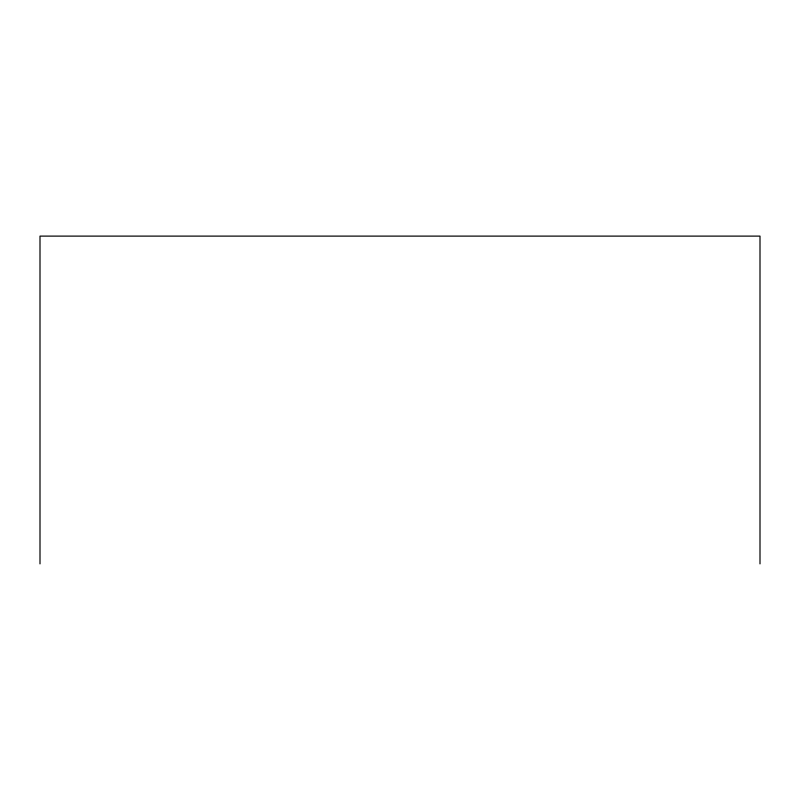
<?xml version="1.0" encoding="UTF-8"?>
<svg xmlns="http://www.w3.org/2000/svg" width="800" height="800" viewBox="0 0 800 800"><rect width="100%" height="100%" fill="white"/><g stroke="black" fill="none" stroke-linecap="round" stroke-linejoin="round"><path stroke-width="1.2" d="M760 563.89L760 236.11L40 236.11L40 563.89"/></g></svg>
